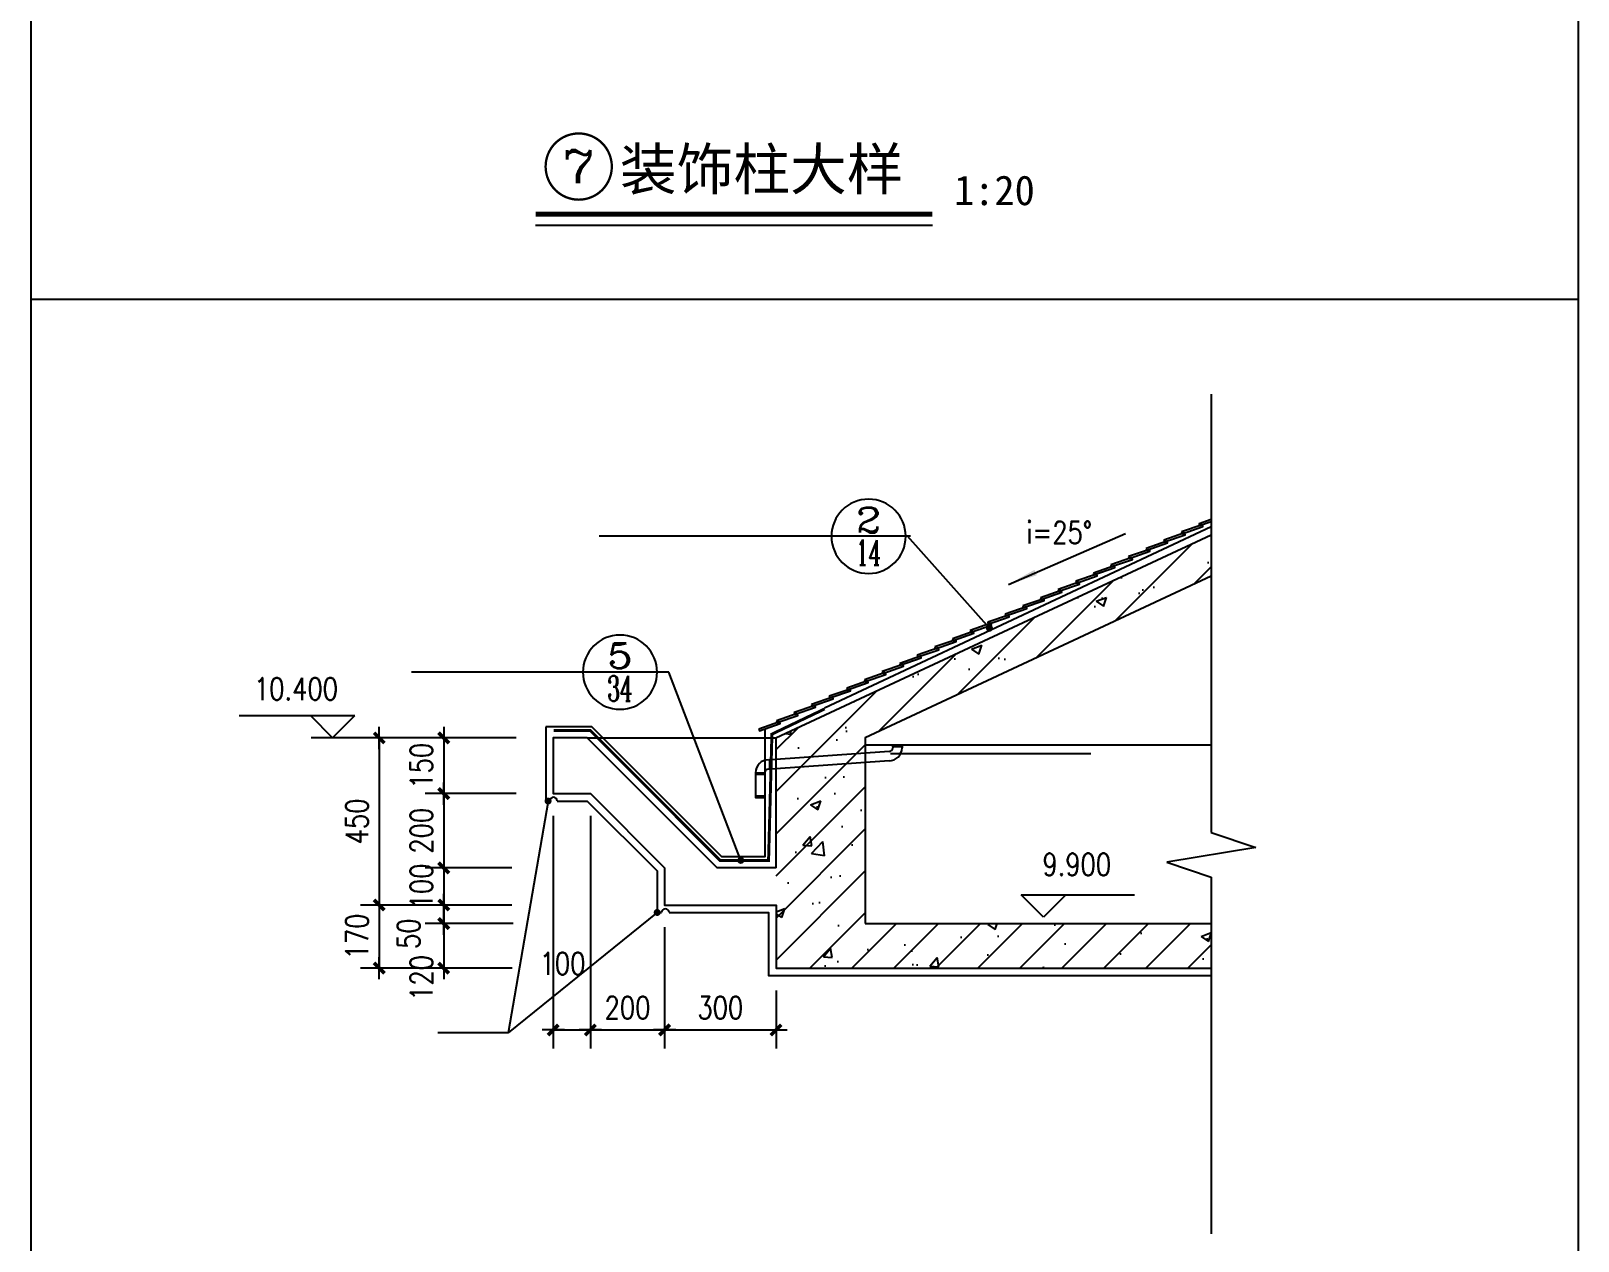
# Model space of a CAD drawing. Extents: x 12400 to 217743, y 90685 to 209848.
# Drawn here: x 106629 to 110795, y 183970 to 187228 of the extents above; entities that cross this region are included whole.
import ezdxf
from ezdxf.enums import TextEntityAlignment as Align

# ---------------------------------------------------------------- set-up
doc = ezdxf.new("R2010")
doc.units = 0
doc.header["$LTSCALE"] = 200
doc.layers.get('0').update_dxf_attribs({"linetype": 'CONTINUOUS'})
doc.layers.get('DEFPOINTS').update_dxf_attribs({"linetype": 'CONTINUOUS'})
for name, color, linetype in [('2', 2, 'CONTINUOUS'), ('8', 8, 'CONTINUOUS'), ('ASHADE', 7, 'CONTINUOUS'), ('HATCH', 8, 'CONTINUOUS'), ('PUB_DIM', 3, 'CONTINUOUS'), ('PUB_TITLE', 143, 'CONTINUOUS'), ('TEXT', 7, 'CONTINUOUS'), ('WALL', 4, 'CONTINUOUS')]:
    doc.layers.add(name, color=color, linetype=linetype)
doc.styles.add('2', font='SIMHEI.TTF')
doc.styles.add('COMP', font='complex', dxfattribs={"bigfont": 'hztxt'})
doc.styles.add('DIM_FONT', font='SIMPLEX', dxfattribs={"width": 0.8})
doc.dimstyles.new('DIMN150', dxfattribs={"dimscale": 1.5, "dimtxt": 300, "dimasz": 1, "dimexe": 250, "dimexo": 0, "dimgap": 150, "dimtad": 1, "dimdec": 0, "dimzin": 0, "dimdsep": 46, "dimtxsty": 'DIM_FONT', "dimblk": '_DIMX', "dimblk1": '_DIMX', "dimblk2": '_DIMX', "dimsah": 1, "dimcen": 0, "dimclrt": 7, "dimadec": 0, "dimazin": 0, "dimtfac": 1, "dimtdec": 0, "dimtix": 1, "dimtmove": 2, "dimatfit": 3, "dimldrblk": '_DIMX', "dimfxl": 0, "dimtolj": 1, "dimtzin": 0, "dimarcsym": 0})
doc.dimstyles.new('DIMN20', dxfattribs={"dimscale": 0.2, "dimtxt": 300, "dimasz": 1, "dimexe": 250, "dimexo": 300, "dimgap": 150, "dimtad": 1, "dimdec": 0, "dimzin": 0, "dimdsep": 46, "dimtxsty": 'DIM_FONT', "dimblk": '_DIMX', "dimblk1": '_DIMX', "dimblk2": '_DIMX', "dimcen": 2.5, "dimclrt": 7, "dimadec": 0, "dimazin": 0, "dimtfac": 1, "dimtdec": 0, "dimtix": 1, "dimtmove": 2, "dimatfit": 3, "dimldrblk": '_DIMX', "dimfxl": 0, "dimtolj": 1, "dimtzin": 0, "dimarcsym": 0})

# ---------------------------------------------------------------- blocks, each defined once
blk = doc.blocks.new('_INDEX1')
at = {"const_width": 0.035}
blk.add_lwpolyline([(-0.5, 0, 1), (0.5, 0, 1)], format="xyb", close=True, dxfattribs=at)
at = {"style": 'COMP', "width": 2.333333}
blk.add_attdef('1', text='', height=0.5, dxfattribs=at).set_placement((-0.25, -0.25), (0.25, -0.25), align=Align.FIT)
blk = doc.blocks.new('_DIMX')
blk.add_line((-150, 0), (150, 0))
at = {"const_width": 50}
blk.add_lwpolyline([(-70, -70), (70, 70)], dxfattribs=at)
blk = doc.blocks.new('*D2185')
at = {"layer": 'DEFPOINTS', "color": 0}
for p in [(107935.8, 185324.6), (107740.5, 185174.6), (107935.8, 185174.6)]:
    blk.add_point(p, dxfattribs=at)
at = {"layer": 'PUB_DIM', "color": 0, "lineweight": -2}
for p, q in [((107935.8, 185324.6), (107690.5, 185324.6)), ((107740.5, 185324.8), (107740.5, 185325)), ((107740.5, 185324.6), (107740.5, 185174.6)), ((107935.8, 185174.6), (107690.5, 185174.6)), ((107740.5, 185174.4), (107740.5, 185174.2))]:
    blk.add_line(p, q, dxfattribs=at)
at = {"layer": 'PUB_DIM', "color": 0, "lineweight": -2, "xscale": 0.2, "yscale": 0.2, "zscale": 0.2}
for p, rotation in [((107740.5, 185324.6), 270), ((107740.5, 185174.6), 90)]:
    blk.add_blockref('_DIMX', p, dxfattribs=dict(at, rotation=rotation))
at = {"layer": 'PUB_DIM', "color": 7, "insert": (107680.5, 185249.6), "char_height": 60, "attachment_point": 5, "rotation": 90, "style": 'DIM_FONT'}
blk.add_mtext('\\A1;150', dxfattribs=at)
blk = doc.blocks.new('*D2186')
at = {"layer": 'DEFPOINTS', "color": 0}
for p in [(107935.8, 185174.6), (107740.5, 184974.6), (107924.3, 184974.6)]:
    blk.add_point(p, dxfattribs=at)
at = {"layer": 'PUB_DIM', "color": 0, "lineweight": -2}
for p, q in [((107935.8, 185174.6), (107690.5, 185174.6)), ((107740.5, 185174.4), (107740.5, 184974.8)), ((107924.3, 184974.6), (107690.5, 184974.6))]:
    blk.add_line(p, q, dxfattribs=at)
at = {"layer": 'PUB_DIM', "color": 0, "lineweight": -2, "xscale": 0.2, "yscale": 0.2, "zscale": 0.2}
for p, rotation in [((107740.5, 185174.6), 90), ((107740.5, 184974.6), 270)]:
    blk.add_blockref('_DIMX', p, dxfattribs=dict(at, rotation=rotation))
at = {"layer": 'PUB_DIM', "color": 7, "insert": (107680.5, 185074.6), "char_height": 60, "attachment_point": 5, "rotation": 90, "style": 'DIM_FONT'}
blk.add_mtext('\\A1;200', dxfattribs=at)
blk = doc.blocks.new('*D2187')
at = {"layer": 'DEFPOINTS', "color": 0}
for p in [(107924.3, 184974.6), (107740.5, 184874.6), (107924.3, 184874.6)]:
    blk.add_point(p, dxfattribs=at)
at = {"layer": 'PUB_DIM', "color": 0, "lineweight": -2}
for p, q in [((107924.3, 184974.6), (107690.5, 184974.6)), ((107740.5, 184974.8), (107740.5, 184975)), ((107740.5, 184974.6), (107740.5, 184874.6)), ((107924.3, 184874.6), (107690.5, 184874.6)), ((107740.5, 184874.4), (107740.5, 184874.2))]:
    blk.add_line(p, q, dxfattribs=at)
at = {"layer": 'PUB_DIM', "color": 0, "lineweight": -2, "xscale": 0.2, "yscale": 0.2, "zscale": 0.2}
for p, rotation in [((107740.5, 184974.6), 270), ((107740.5, 184874.6), 90)]:
    blk.add_blockref('_DIMX', p, dxfattribs=dict(at, rotation=rotation))
at = {"layer": 'PUB_DIM', "color": 7, "insert": (107680.5, 184924.6), "char_height": 60, "attachment_point": 5, "rotation": 90, "style": 'DIM_FONT'}
blk.add_mtext('\\A1;100', dxfattribs=at)
blk = doc.blocks.new('*D2188')
at = {"layer": 'DEFPOINTS', "color": 0}
for p in [(107924.3, 184874.6), (107740.5, 184824.6), (107927.2, 184824.6)]:
    blk.add_point(p, dxfattribs=at)
at = {"layer": 'PUB_DIM', "color": 0, "lineweight": -2}
for p, q in [((107924.3, 184874.6), (107690.5, 184874.6)), ((107740.5, 184874.8), (107740.5, 184875)), ((107740.5, 184874.6), (107740.5, 184824.6)), ((107927.2, 184824.6), (107690.5, 184824.6)), ((107740.5, 184824.4), (107740.5, 184824.2))]:
    blk.add_line(p, q, dxfattribs=at)
at = {"layer": 'PUB_DIM', "color": 0, "lineweight": -2, "xscale": 0.2, "yscale": 0.2, "zscale": 0.2}
for p, rotation in [((107740.5, 184874.6), 270), ((107740.5, 184824.6), 90)]:
    blk.add_blockref('_DIMX', p, dxfattribs=dict(at, rotation=rotation))
at = {"layer": 'PUB_DIM', "color": 7, "insert": (107646.2, 184797.4), "char_height": 60, "attachment_point": 5, "rotation": 90, "style": 'DIM_FONT'}
blk.add_mtext('\\A1;50', dxfattribs=at)
blk = doc.blocks.new('*D2189')
at = {"layer": 'DEFPOINTS', "color": 0}
for p in [(108035.3, 185174.6), (108135.4, 185174.6), (108135.4, 184538.1)]:
    blk.add_point(p, dxfattribs=at)
at = {"layer": 'PUB_DIM', "color": 0, "lineweight": -2}
for p, q in [((108035.3, 185114.6), (108035.3, 184488.1)), ((108135.4, 185114.6), (108135.4, 184488.1)), ((108035.5, 184538.1), (108135.2, 184538.1))]:
    blk.add_line(p, q, dxfattribs=at)
at = {"layer": 'PUB_DIM', "color": 0, "lineweight": -2, "xscale": 0.2, "yscale": 0.2, "zscale": 0.2, "rotation": 180}
blk.add_blockref('_DIMX', (108035.3, 184538.1), dxfattribs=at)
at = {"layer": 'PUB_DIM', "color": 0, "lineweight": -2, "xscale": 0.2, "yscale": 0.2, "zscale": 0.2}
blk.add_blockref('_DIMX', (108135.4, 184538.1), dxfattribs=at)
at = {"layer": 'PUB_DIM', "color": 7, "insert": (108060.4, 184717), "char_height": 60, "attachment_point": 5, "style": 'DIM_FONT'}
blk.add_mtext('\\A1;100', dxfattribs=at)
blk = doc.blocks.new('*D2190')
at = {"layer": 'DEFPOINTS', "color": 0}
for p in [(108135.4, 185174.6), (108335.4, 184874.6), (108335.4, 184538.1)]:
    blk.add_point(p, dxfattribs=at)
at = {"layer": 'PUB_DIM', "color": 0, "lineweight": -2}
for p, q in [((108135.4, 185114.6), (108135.4, 184488.1)), ((108335.4, 184814.6), (108335.4, 184488.1)), ((108135.6, 184538.1), (108335.2, 184538.1))]:
    blk.add_line(p, q, dxfattribs=at)
at = {"layer": 'PUB_DIM', "color": 0, "lineweight": -2, "xscale": 0.2, "yscale": 0.2, "zscale": 0.2, "rotation": 180}
blk.add_blockref('_DIMX', (108135.4, 184538.1), dxfattribs=at)
at = {"layer": 'PUB_DIM', "color": 0, "lineweight": -2, "xscale": 0.2, "yscale": 0.2, "zscale": 0.2}
blk.add_blockref('_DIMX', (108335.4, 184538.1), dxfattribs=at)
at = {"layer": 'PUB_DIM', "color": 7, "insert": (108235.4, 184598.1), "char_height": 60, "attachment_point": 5, "style": 'DIM_FONT'}
blk.add_mtext('\\A1;200', dxfattribs=at)
blk = doc.blocks.new('*D2191')
at = {"layer": 'DEFPOINTS', "color": 0}
for p in [(108335.4, 184874.6), (108635.4, 184704.6), (108635.4, 184538.1)]:
    blk.add_point(p, dxfattribs=at)
at = {"layer": 'PUB_DIM', "color": 0, "lineweight": -2}
for p, q in [((108335.4, 184814.6), (108335.4, 184488.1)), ((108635.4, 184644.6), (108635.4, 184488.1)), ((108335.6, 184538.1), (108635.2, 184538.1))]:
    blk.add_line(p, q, dxfattribs=at)
at = {"layer": 'PUB_DIM', "color": 0, "lineweight": -2, "xscale": 0.2, "yscale": 0.2, "zscale": 0.2, "rotation": 180}
blk.add_blockref('_DIMX', (108335.4, 184538.1), dxfattribs=at)
at = {"layer": 'PUB_DIM', "color": 0, "lineweight": -2, "xscale": 0.2, "yscale": 0.2, "zscale": 0.2}
blk.add_blockref('_DIMX', (108635.4, 184538.1), dxfattribs=at)
at = {"layer": 'PUB_DIM', "color": 7, "insert": (108485.4, 184598.1), "char_height": 60, "attachment_point": 5, "style": 'DIM_FONT'}
blk.add_mtext('\\A1;300', dxfattribs=at)
blk = doc.blocks.new('*D2192')
at = {"layer": 'DEFPOINTS', "color": 0}
for p in [(107918.7, 185324.6), (107566.7, 184874.6), (107918.7, 184874.6)]:
    blk.add_point(p, dxfattribs=at)
at = {"layer": 'PUB_DIM', "color": 0, "lineweight": -2}
for p, q in [((107918.7, 185324.6), (107516.7, 185324.6)), ((107566.7, 185324.4), (107566.7, 184874.8)), ((107918.7, 184874.6), (107516.7, 184874.6))]:
    blk.add_line(p, q, dxfattribs=at)
at = {"layer": 'PUB_DIM', "color": 0, "lineweight": -2, "xscale": 0.2, "yscale": 0.2, "zscale": 0.2}
for p, rotation in [((107566.7, 185324.6), 90), ((107566.7, 184874.6), 270)]:
    blk.add_blockref('_DIMX', p, dxfattribs=dict(at, rotation=rotation))
at = {"layer": 'PUB_DIM', "color": 7, "insert": (107506.7, 185099.6), "char_height": 60, "attachment_point": 5, "rotation": 90, "style": 'DIM_FONT'}
blk.add_mtext('\\A1;450', dxfattribs=at)
blk = doc.blocks.new('*D2193')
at = {"layer": 'DEFPOINTS', "color": 0}
for p in [(107927.2, 184824.6), (107740.5, 184704.6), (107925, 184704.6)]:
    blk.add_point(p, dxfattribs=at)
at = {"layer": 'PUB_DIM', "color": 0, "lineweight": -2}
for p, q in [((107927.2, 184824.6), (107690.5, 184824.6)), ((107740.5, 184824.4), (107740.5, 184704.8)), ((107925, 184704.6), (107690.5, 184704.6))]:
    blk.add_line(p, q, dxfattribs=at)
at = {"layer": 'PUB_DIM', "color": 0, "lineweight": -2, "xscale": 0.2, "yscale": 0.2, "zscale": 0.2}
for p, rotation in [((107740.5, 184824.6), 90), ((107740.5, 184704.6), 270)]:
    blk.add_blockref('_DIMX', p, dxfattribs=dict(at, rotation=rotation))
at = {"layer": 'PUB_DIM', "color": 7, "insert": (107680.5, 184678.2), "char_height": 60, "attachment_point": 5, "rotation": 90, "style": 'DIM_FONT'}
blk.add_mtext('\\A1;120', dxfattribs=at)
blk = doc.blocks.new('*D2194')
at = {"layer": 'DEFPOINTS', "color": 0}
for p in [(107918.7, 184874.6), (107566.7, 184704.6), (107925, 184704.6)]:
    blk.add_point(p, dxfattribs=at)
at = {"layer": 'PUB_DIM', "color": 0, "lineweight": -2}
for p, q in [((107918.7, 184874.6), (107516.7, 184874.6)), ((107566.7, 184874.8), (107566.7, 184875)), ((107566.7, 184874.6), (107566.7, 184704.6)), ((107925, 184704.6), (107516.7, 184704.6)), ((107566.7, 184704.4), (107566.7, 184704.2))]:
    blk.add_line(p, q, dxfattribs=at)
at = {"layer": 'PUB_DIM', "color": 0, "lineweight": -2, "xscale": 0.2, "yscale": 0.2, "zscale": 0.2}
for p, rotation in [((107566.7, 184874.6), 270), ((107566.7, 184704.6), 90)]:
    blk.add_blockref('_DIMX', p, dxfattribs=dict(at, rotation=rotation))
at = {"layer": 'PUB_DIM', "color": 7, "insert": (107506.7, 184789.6), "char_height": 60, "attachment_point": 5, "rotation": 90, "style": 'DIM_FONT'}
blk.add_mtext('\\A1;170', dxfattribs=at)
blk = doc.blocks.new('_INDEX')
blk.add_line((-0.5, 0), (0.5, 0))
blk.add_circle((0, 0), 0.5)
at = {"style": 'COMP'}
for tag, width, p, p2 in [('1', 2.333333, (-0.17, 0.05), (0.17, 0.05)), ('-', 1.166667, (-0.17, -0.39), (0.17, -0.39))]:
    blk.add_attdef(tag, text='', height=0.34, dxfattribs=dict(at, width=width)).set_placement(p, p2, align=Align.FIT)
blk = doc.blocks.new('_ARROW')
blk.add_solid([(0, 0), (-1, 0.1), (-1, -0.1)])

msp = doc.modelspace()

# ---------------------------------------------------------------- hatches: boundary and pattern name
at = {"layer": 'HATCH'}
h = msp.add_hatch(dxfattribs=at)
h.set_pattern_fill('AN31C', color=256, scale=400, style=0)
h.set_pattern_definition([(45, (-103789.606, 174024.906), (-56.568542, 56.568542), []), (50, (-103789.6, 174024.9), (286.90407, -25.10085), [30, -330]), (355, (-103789.6, 174024.9), (-55.50053, 300.87685), [24, -264]), (100.4514, (-103765.7, 174022.81), (231.40375, 275.7758), [25.49608, -280.45684]), (46.1842, (-103789.6, 174104.9), (426.8964, -66.2076), [45, -495]), (96.6356, (-103754.03, 174099.4), (373.8651, 389.64715), [38.2441, -420.6852]), (351.1842, (-103789.6, 174104.9), (373.8648, 389.6474), [36, -396]), (21, (-103749.6, 174084.9), (238.76282, -161.04756), [30, -330]), (326, (-103749.6, 174084.9), (97.32613, 290.06), [24, -264]), (71.4514, (-103729.7, 174071.49), (336.08905, 129.0122), [25.49608, -280.45684]), (37.5, (-103789.61, 174024.91), (4.86394, 133.15754), [0, -260.8, 0, -268, 0, -265]), (7.5, (-103789.6, 174024.9), (105.227815, 157.76468), [0, -152.8, 0, -254.8, 0, -101]), (327.5, (-103878.81, 174024.91), (213.528974, -9.02195), [0, -100, 0, -312, 0, -414]), (317.5, (-103918.8, 174024.9), (233.27447, 40.042), [0, -130, 0, -207.2, 0, -294])])
h.paths.add_polyline_path([(108875.287, 185325.981), (109807.629, 185760.704), (109807.629, 185871.168), (108635.287, 185324.6), (108635.287, 184974.6), (108635.397, 184974.6), (108635.355, 184704.6), (109807.629, 184704.6), (109807.629, 184824.6), (108875.287, 184824.6)])

# ---------------------------------------------------------------- linework, layer by layer
for p, q in [((106628.743, 191320.853), (106628.743, 179840.853)), ((110795.461, 191320.853), (110795.461, 179840.853)), ((106628.743, 186505.692), (110795.461, 186505.692)), ((108949.748, 185304.6), (108949.748, 185297.753)), ((108974.748, 185304.6), (108949.748, 185304.6)), ((108974.748, 185304.6), (108974.748, 185297.753)), ((108939.748, 185287.753), (108622.134, 185265.726)), ((108622.134, 185265.726), (108622.134, 185240.726)), ((108939.748, 185262.753), (108622.134, 185240.726)), ((108580.287, 185230.726), (108580.287, 185164.21)), ((108580.287, 185230.726), (108605.287, 185230.726)), ((108605.287, 185230.726), (108605.287, 185164.21)), ((108622.134, 185240.726), (108615.287, 185240.726)), ((108580.287, 185168.263), (108605.287, 185168.263))]:
    msp.add_line(p, q)
at = {"color": 8}
for points in [[(109727.165, 185879.04), (109728.802, 185874.316), (109784.802, 185893.726), (109783.164, 185898.451), (109727.165, 185879.04)], [(109632.325, 185834.816), (109633.963, 185830.092), (109689.962, 185849.502), (109688.325, 185854.226), (109632.325, 185834.816)], [(109679.745, 185856.928), (109681.382, 185852.204), (109737.382, 185871.614), (109735.744, 185876.339), (109679.745, 185856.928)], [(109537.486, 185790.592), (109539.123, 185785.867), (109595.123, 185805.278), (109593.485, 185810.002), (109537.486, 185790.592)], [(109584.905, 185812.704), (109586.543, 185807.98), (109642.542, 185827.39), (109640.905, 185832.114), (109584.905, 185812.704)], [(109442.646, 185746.367), (109444.283, 185741.643), (109500.283, 185761.053), (109498.645, 185765.777), (109442.646, 185746.367)], [(109490.066, 185768.479), (109491.703, 185763.755), (109547.703, 185783.165), (109546.065, 185787.89), (109490.066, 185768.479)], [(109347.806, 185702.143), (109349.444, 185697.419), (109405.443, 185716.829), (109403.806, 185721.553), (109347.806, 185702.143)], [(109395.226, 185724.255), (109396.864, 185719.531), (109452.863, 185738.941), (109451.226, 185743.665), (109395.226, 185724.255)], [(109252.967, 185657.918), (109254.604, 185653.194), (109310.604, 185672.604), (109308.966, 185677.329), (109252.967, 185657.918)], [(109300.387, 185680.031), (109302.024, 185675.306), (109358.024, 185694.717), (109356.386, 185699.441), (109300.387, 185680.031)], [(109158.127, 185613.694), (109159.765, 185608.97), (109215.764, 185628.38), (109214.127, 185633.104), (109158.127, 185613.694)], [(109205.547, 185635.806), (109207.185, 185631.082), (109263.184, 185650.492), (109261.547, 185655.216), (109205.547, 185635.806)], [(109063.288, 185569.47), (109064.925, 185564.745), (109120.925, 185584.156), (109119.287, 185588.88), (109063.288, 185569.47)], [(109110.708, 185591.582), (109112.345, 185586.858), (109168.345, 185606.268), (109166.707, 185610.992), (109110.708, 185591.582)], [(108968.448, 185525.245), (108970.086, 185520.521), (109026.085, 185539.931), (109024.448, 185544.655), (108968.448, 185525.245)], [(109015.868, 185547.357), (109017.505, 185542.633), (109073.505, 185562.043), (109071.867, 185566.768), (109015.868, 185547.357)], [(108921.028, 185503.133), (108922.666, 185498.409), (108978.665, 185517.819), (108977.028, 185522.543), (108921.028, 185503.133)], [(108826.189, 185458.909), (108827.826, 185454.184), (108883.826, 185473.595), (108882.188, 185478.319), (108826.189, 185458.909)], [(108873.609, 185481.021), (108875.246, 185476.297), (108931.246, 185495.707), (108929.608, 185500.431), (108873.609, 185481.021)], [(108731.349, 185414.684), (108732.987, 185409.96), (108788.986, 185429.37), (108787.349, 185434.094), (108731.349, 185414.684)], [(108778.769, 185436.796), (108780.407, 185432.072), (108836.406, 185451.482), (108834.769, 185456.207), (108778.769, 185436.796)], [(108636.51, 185370.46), (108638.147, 185365.735), (108694.147, 185385.146), (108692.509, 185389.87), (108636.51, 185370.46)], [(108683.93, 185392.572), (108685.567, 185387.848), (108741.567, 185407.258), (108739.929, 185411.982), (108683.93, 185392.572)], [(108589.09, 185348.348), (108590.727, 185343.623), (108646.727, 185363.034), (108645.089, 185367.758), (108589.09, 185348.348)]]:
    msp.add_lwpolyline(points, close=True, dxfattribs=at)
msp.add_lwpolyline([(109807.629, 185912.607), (109774.584, 185901.153), (109774.584, 185901.153), (109776.222, 185896.428), (109807.629, 185907.315)], dxfattribs=at)
at = {"flags": 128}
for points in [[(108974.748, 185304.6), (108974.748, 185300.547), (108949.748, 185300.547), (108949.748, 185304.6)], [(108622.134, 185265.726), (108618.081, 185265.726), (108618.081, 185240.726), (108622.134, 185240.726)], [(108580.287, 185230.726), (108580.287, 185226.673), (108605.287, 185226.673), (108605.287, 185230.726)], [(108580.287, 185168.263), (108580.287, 185164.21), (108605.287, 185164.21), (108605.287, 185168.263)]]:
    msp.add_lwpolyline(points, dxfattribs=at)
for centre, radius, start, end in [((108939.748, 185297.753), 10, 270, 0), ((108939.748, 185297.753), 35, 270, 0), ((108615.287, 185230.726), 35, 90, 180), ((108615.287, 185230.726), 10, 90, 180)]:
    msp.add_arc(centre, radius, start, end)
at = {"layer": '2'}
msp.add_line((109807.629, 185893.264), (108766.244, 185404.208), dxfattribs=at)
for points in [[(108015.287, 185354.6), (108015.287, 185154.6), (108025.989, 185154.6)], [(108605.287, 185348.67), (108605.287, 185004.6), (108489.229, 185004.6), (108139.229, 185354.6), (108015.287, 185354.6)], [(108045.989, 185154.6), (108127.097, 185154.6), (108315.381, 184966.315), (108315.381, 184854.6), (108327.219, 184854.6)], [(108347.219, 184854.6), (108615.381, 184854.6), (108615.354, 184684.6), (109807.629, 184684.6)]]:
    msp.add_lwpolyline(points, dxfattribs=at)
for centre in [(108035.989, 185154.6), (108337.219, 184854.6)]:
    msp.add_arc(centre, 10, 0, 180, dxfattribs=at)
at = {"layer": '8'}
for p, q in [((108126.803, 185324.6), (108635.287, 185324.6)), ((109807.629, 185304.6), (108875.287, 185304.6))]:
    msp.add_line(p, q, dxfattribs=at)
at = {"layer": 'ASHADE', "const_width": 8}
msp.add_lwpolyline([(108766.244, 185402.517), (108624.356, 185334.752), (108615.287, 184994.6), (108485.087, 184994.6), (108135.087, 185344.6), (108036.422, 185344.6)], dxfattribs=at)
at = {"layer": 'PUB_DIM'}
for p, q in [((109807.629, 186250.135), (109807.629, 185069.545)), ((107189.234, 185384.6), (107501.234, 185384.6)), ((107381.234, 185384.6), (107441.234, 185324.6)), ((107441.234, 185324.6), (107501.234, 185384.6)), ((107935.841, 185324.6), (107383.716, 185324.6)), ((109807.629, 185069.545), (109927.629, 185029.545)), ((109927.629, 185029.545), (109687.629, 184989.545)), ((109687.629, 184989.545), (109807.629, 184949.545)), ((109807.629, 184949.545), (109807.629, 183988.881)), ((109355.932, 184841.955), (109295.932, 184901.955)), ((109295.932, 184901.955), (109415.932, 184901.955)), ((109415.932, 184901.955), (109355.932, 184841.955)), ((109415.932, 184901.955), (109601.075, 184901.955))]:
    msp.add_line(p, q, dxfattribs=at)
at = {"layer": 'PUB_DIM', "color": 3}
msp.add_line((108943.381, 185282.148), (109482.855, 185282.148), dxfattribs=at)
at = {"layer": 'PUB_DIM'}
msp.add_lwpolyline([(109261.222, 185738.017), (109576.298, 185874.567)], dxfattribs=at)
at = {"layer": 'PUB_TITLE', "const_width": 14}
msp.add_lwpolyline([(107987.783, 186734.998), (109056.724, 186734.998)], dxfattribs=at)
at = {"layer": 'PUB_TITLE'}
msp.add_lwpolyline([(107987.783, 186704.998), (109056.724, 186704.998)], dxfattribs=at)
at = {"layer": 'TEXT'}
for p, q in [((108997.28, 185867.389, 0), (108159.234, 185867.389, 0)), ((108346.828, 185501.571, 0), (107654.027, 185501.571, 0)), ((107914.24, 184530.88), (107724.886, 184530.88))]:
    msp.add_line(p, q, dxfattribs=at)
at = {"layer": 'WALL'}
for p, q in [((108635.287, 185324.6), (109807.629, 185871.168)), ((108875.287, 185325.981), (109807.629, 185760.704)), ((108635.287, 185324.6), (108635.287, 184974.6)), ((108875.287, 185325.981), (108875.287, 184824.6)), ((108875.287, 184824.6), (109807.629, 184824.6))]:
    msp.add_line(p, q, dxfattribs=at)
msp.add_lwpolyline([(108635.381, 184974.6), (108476.803, 184974.6), (108126.803, 185324.6), (108035.287, 185324.6), (108035.287, 185174.6), (108135.381, 185174.6), (108335.381, 184974.6), (108335.381, 184874.6), (108635.381, 184874.6), (108635.355, 184704.6), (109807.629, 184704.6)], dxfattribs=at)

# ---------------------------------------------------------------- block references
at = {"layer": 'PUB_DIM', "xscale": 80, "yscale": 80, "zscale": 80, "rotation": 203.43134088}
msp.add_blockref('_ARROW', (109261.222, 185738.017), dxfattribs=at)
at = {"layer": 'PUB_TITLE'}
ref = msp.add_blockref('_INDEX1', (108103.999, 186862.972), dxfattribs=dict(at, xscale=178.3018867924528, yscale=178.3018867924528, zscale=416.0377358490566))
ref.add_attrib('1', '7', dxfattribs={"layer": '0', "height": 89.151, "style": 'COMP', "width": 1.5}).set_placement((108059.424, 186818.396), (108148.575, 186818.396), align=Align.FIT)
at = {"layer": 'TEXT'}
ref = msp.add_blockref('_INDEX', (108884.656, 185867.389, 0), dxfattribs=dict(at, xscale=-200.0000000000001, yscale=200.0000000000001, zscale=200.0000000000001))
ref.add_attrib('1', '2', dxfattribs={"layer": '0', "height": 68, "style": 'COMP', "width": 1.5}).set_placement((108850.656, 185877.389, 0), (108918.656, 185877.389, 0), align=Align.FIT)
ref.add_attrib('-', '14', dxfattribs={"layer": '0', "height": 68, "style": 'COMP', "width": 0.677419}).set_placement((108850.656, 185789.389, 0), (108918.656, 185789.389, 0), align=Align.FIT)
ref = msp.add_blockref('_INDEX', (108215.217, 185501.571, 0), dxfattribs=dict(at, xscale=-200.0000000000001, yscale=200.0000000000001, zscale=200.0000000000001))
ref.add_attrib('1', '5', dxfattribs={"layer": '0', "height": 68, "style": 'COMP', "width": 1.5}).set_placement((108181.217, 185511.571, 0), (108249.217, 185511.571, 0), align=Align.FIT)
ref.add_attrib('-', '34', dxfattribs={"layer": '0', "height": 68, "style": 'COMP', "width": 0.6}).set_placement((108181.217, 185423.571, 0), (108249.217, 185423.571, 0), align=Align.FIT)

# ---------------------------------------------------------------- texts
at = {"layer": 'PUB_DIM', "style": 'DIM_FONT', "width": 0.8}
for s, p in [('i=25%%d', (109486.42, 185847.648)), ('10.400', (107455.655, 185426.6)), ('9.900', (109537.971, 184953.775))]:
    msp.add_text(s, height=60, dxfattribs=at).set_placement(p, align=Align.RIGHT)
at = {"layer": 'PUB_TITLE', "style": '2'}
for s, height, p in [('装饰柱大样', 112, (108214.891, 186800.199)), ('1:20', 80, (109114.68, 186759.123))]:
    msp.add_text(s, height=height, dxfattribs=at).set_placement(p)

# ---------------------------------------------------------------- dimensions: what is measured, and where the dimension line sits
at = {"layer": 'PUB_DIM'}
for base, p1, p2, picture, middle in [((107566.667, 184874.6), (107918.681, 185324.6), (107918.681, 184874.6), '*D2192', (107506.667, 185099.6)), ((107740.47, 185174.6), (107935.841, 185324.6), (107935.841, 185174.6), '*D2185', (107680.47, 185249.6)), ((107740.47, 184974.6), (107935.841, 185174.6), (107924.333, 184974.6), '*D2186', (107680.47, 185074.6)), ((107740.47, 184874.6), (107924.333, 184974.6), (107924.333, 184874.6), '*D2187', (107680.47, 184924.6)), ((107566.667, 184704.6), (107918.681, 184874.6), (107925.015, 184704.6), '*D2194', (107506.667, 184789.6))]:
    dim = msp.add_linear_dim(base=base, p1=p1, p2=p2, angle=90, dimstyle='DIMN20', override={"dimexo": 0, "dimblk1": '_DIMX', "dimblk2": '_DIMX', "dimsah": 1}, dxfattribs=at)
    dim.commit()
    dim.dimension.update_dxf_attribs({"geometry": picture, "text_midpoint": middle})
dim = msp.add_linear_dim(base=(108135.381, 184538.067), p1=(108035.287, 185174.6), p2=(108135.381, 185174.6), dimstyle='DIMN20', dxfattribs=at)
dim.commit()
dim.dimension.update_dxf_attribs({"geometry": '*D2189', "text_midpoint": (108060.448, 184717.026), "dimtype": 160})
for base, p1, p2, picture, middle in [((108335.381, 184538.067), (108135.381, 185174.6), (108335.381, 184874.6), '*D2190', (108235.381, 184598.067)), ((108635.381, 184538.067), (108335.381, 184874.6), (108635.381, 184704.6), '*D2191', (108485.381, 184598.067))]:
    dim = msp.add_linear_dim(base=base, p1=p1, p2=p2, dimstyle='DIMN20', dxfattribs=at)
    dim.commit()
    dim.dimension.update_dxf_attribs({"geometry": picture, "text_midpoint": middle})
for base, p1, p2, picture, middle in [((107740.47, 184824.6), (107924.333, 184874.6), (107927.224, 184824.6), '*D2188', (107646.213, 184797.425)), ((107740.47, 184704.6), (107927.224, 184824.6), (107925.015, 184704.6), '*D2193', (107680.47, 184678.183))]:
    dim = msp.add_linear_dim(base=base, p1=p1, p2=p2, angle=90, dimstyle='DIMN20', override={"dimexo": 0, "dimblk1": '_DIMX', "dimblk2": '_DIMX', "dimsah": 1}, dxfattribs=at)
    dim.commit()
    dim.dimension.update_dxf_attribs({"geometry": picture, "text_midpoint": middle, "dimtype": 160})

# ---------------------------------------------------------------- leaders
at = {"layer": 'TEXT'}
for points in [[(109210.266, 185619.852), (108989.359, 185867.389)], [(108540.528, 184994.827), (108346.828, 185501.571)], [(108021.533, 185154.6, 20.59), (107914.24, 184530.88, 20.59)], [(108315.381, 184854.6, 20.59), (107914.24, 184530.88, 20.59)]]:
    msp.add_leader(points, dimstyle='DIMN150', override={"dimasz": 50, "dimldrblk": 'DOTSMALL'}, dxfattribs=at)

doc.saveas('drawing.dxf')
